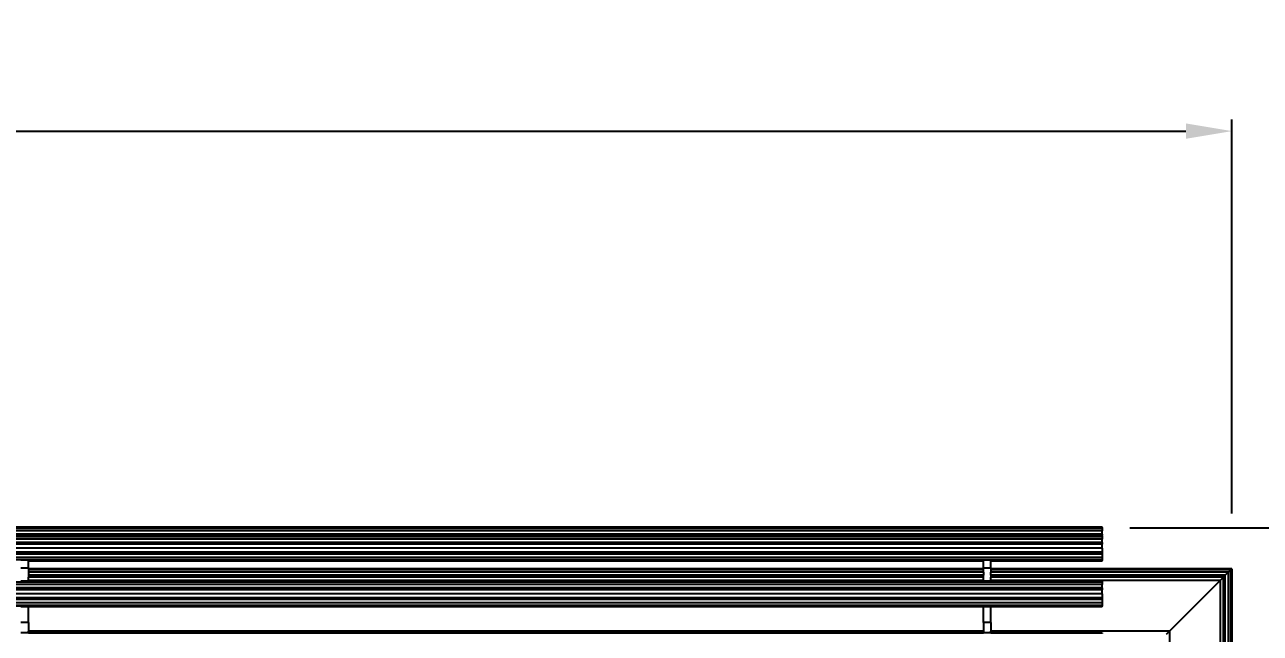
# Model space of a CAD drawing. Header units: millimetres. Extents: x 3440 to 9380, y -3644 to 556.
# Drawn here: x 5215 to 5887, y -1228 to -897 of the extents above; entities that cross this region are included whole.
import ezdxf

# ---------------------------------------------------------------- set-up
doc = ezdxf.new("R2010")
doc.units = ezdxf.units.MM
doc.header["$PDSIZE"] = -1
doc.layers.add('WYMIAR', color=96, linetype='Continuous')
doc.dimstyles.new('1-1', dxfattribs={"dimtxt": 30, "dimasz": 25, "dimexe": 6.25, "dimexo": 30, "dimgap": 20.625, "dimtad": 1, "dimdec": 1, "dimtxsty": 'Standard', "dimcen": 0, "dimclrd": 2, "dimclre": 2, "dimclrt": 2, "dimadec": 0, "dimazin": 0, "dimtfac": 1, "dimtdec": 1, "dimtmove": 0, "dimatfit": 3, "dimfxl": 1, "dimarcsym": 0})

# ---------------------------------------------------------------- blocks, each defined once
blk = doc.blocks.new('*D9')
at = {"layer": 'Defpoints', "color": 0}
for p in [(5871.34, -955.06), (5871.34, -1192.89), (4035.78, -1214.92)]:
    blk.add_point(p, dxfattribs=at)
at = {"layer": 'WYMIAR', "color": 2, "lineweight": -2}
for p, q in [((4035.78, -1184.92), (4035.78, -948.81)), ((5871.34, -1162.89), (5871.34, -948.81)), ((4060.78, -955.06), (5846.34, -955.06))]:
    blk.add_line(p, q, dxfattribs=at)
at = {"layer": 'WYMIAR', "color": 2}
for points in [[(4060.78, -950.89), (4060.78, -959.22), (4035.78, -955.06)], [(5846.34, -959.22), (5846.34, -950.89), (5871.34, -955.06)]]:
    blk.add_solid(points, dxfattribs=at)
at = {"layer": 'WYMIAR', "color": 2, "insert": (4953.56, -916.93), "char_height": 30, "attachment_point": 5}
blk.add_mtext('1835,6', dxfattribs=at)
blk = doc.blocks.new('*D10')
at = {"layer": 'Defpoints', "color": 0}
for p in [(5785.78, -1170.67), (6227.64, -1170.67), (5785.78, -1876.32)]:
    blk.add_point(p, dxfattribs=at)
at = {"layer": 'WYMIAR', "color": 2, "lineweight": -2}
for p, q in [((5815.78, -1170.67), (6233.89, -1170.67)), ((6227.64, -1851.32), (6227.64, -1195.67)), ((5815.78, -1876.32), (6233.89, -1876.32))]:
    blk.add_line(p, q, dxfattribs=at)
at = {"layer": 'WYMIAR', "color": 2}
for points in [[(6223.48, -1195.67), (6231.81, -1195.67), (6227.64, -1170.67)], [(6223.48, -1851.32), (6231.81, -1851.32), (6227.64, -1876.32)]]:
    blk.add_solid(points, dxfattribs=at)
at = {"layer": 'WYMIAR', "color": 2, "insert": (6192.02, -1523.49), "char_height": 30, "attachment_point": 5, "rotation": 90}
blk.add_mtext('705', dxfattribs=at)

msp = doc.modelspace()

# ---------------------------------------------------------------- linework, layer by layer
for p, q in [((4106.38, -1170.2), (5800.74, -1170.2)), ((5800.74, -1170.55), (4106.38, -1170.55)), ((5800.74, -1170.97), (4106.38, -1170.97)), ((5800.74, -1172.27), (4106.38, -1172.27)), ((5800.74, -1174.05), (4106.38, -1174.05)), ((4106.38, -1174.76), (5800.74, -1174.76)), ((5800.74, -1175.08), (4106.38, -1175.08)), ((5800.74, -1175.11), (4106.38, -1175.11)), ((5800.74, -1175.53), (4106.38, -1175.53)), ((5800.74, -1170.55), (5800.74, -1170.2)), ((5800.74, -1170.55), (5800.74, -1170.97)), ((5800.74, -1170.97), (5800.74, -1172.27)), ((5800.74, -1174.05), (5800.74, -1172.27)), ((5800.74, -1174.05), (5800.74, -1174.76)), ((5800.74, -1175.08), (5800.74, -1174.76)), ((5800.74, -1175.08), (5800.74, -1175.11)), ((5800.74, -1175.11), (5800.74, -1175.53)), ((5800.74, -1175.53), (5800.74, -1176.83)), ((5800.74, -1176.83), (4106.38, -1176.83)), ((5800.74, -1178.61), (4106.38, -1178.61)), ((5800.74, -1179.64), (4106.38, -1179.64)), ((5800.74, -1181.82), (4106.38, -1181.82)), ((5800.74, -1178.61), (5800.74, -1176.83)), ((5800.74, -1178.61), (5800.74, -1179.64)), ((5800.74, -1181.82), (5800.74, -1179.64)), ((5800.74, -1181.82), (5800.74, -1184)), ((5800.74, -1184), (4106.38, -1184)), ((5800.74, -1185.02), (4106.38, -1185.02)), ((5800.74, -1186.81), (4106.38, -1186.81)), ((5800.74, -1188.11), (4106.38, -1188.11)), ((5216.79, -1188.26), (5212.75, -1188.26)), ((5216.79, -1188.26), (5216.79, -1188.53)), ((5736.19, -1188.53), (5216.79, -1188.53)), ((5216.79, -1188.88), (5216.79, -1188.53)), ((5736.19, -1188.88), (5216.79, -1188.88)), ((5216.79, -1192.69), (5216.79, -1188.88)), ((5740.22, -1188.26), (5736.19, -1188.26)), ((5736.19, -1188.53), (5736.19, -1188.26)), ((5736.19, -1188.88), (5736.19, -1188.53)), ((5736.19, -1192.69), (5736.19, -1188.88)), ((5740.22, -1188.26), (5740.22, -1188.53)), ((5800.74, -1188.53), (5740.22, -1188.53)), ((5740.22, -1188.88), (5740.22, -1188.53)), ((5800.74, -1188.88), (5740.22, -1188.88)), ((5740.22, -1192.69), (5740.22, -1188.88)), ((5800.74, -1184), (5800.74, -1185.02)), ((5800.74, -1185.02), (5800.74, -1186.81)), ((5800.74, -1186.81), (5800.74, -1188.11)), ((5800.74, -1188.11), (5800.74, -1188.53)), ((5800.74, -1188.88), (5800.74, -1188.53)), ((5216.79, -1192.69), (5212.75, -1192.69)), ((5216.79, -1192.69), (5216.79, -1192.89)), ((5736.19, -1192.89), (5216.79, -1192.89)), ((5216.79, -1192.89), (5216.79, -1193.18)), ((5736.19, -1193.18), (5216.79, -1193.18)), ((5216.79, -1193.18), (5216.79, -1193.55)), ((5736.19, -1193.55), (5216.79, -1193.55)), ((5216.79, -1193.55), (5216.79, -1194.78)), ((5736.19, -1194.78), (5216.79, -1194.78)), ((5216.79, -1194.78), (5216.79, -1196.5)), ((5740.22, -1192.69), (5736.19, -1192.69)), ((5736.19, -1192.89), (5736.19, -1192.69)), ((5736.19, -1193.18), (5736.19, -1192.89)), ((5736.19, -1193.55), (5736.19, -1193.18)), ((5736.19, -1194.78), (5736.19, -1193.55)), ((5736.19, -1194.78), (5736.19, -1196.5)), ((5740.22, -1192.69), (5740.22, -1192.89)), ((5871.34, -1192.89), (5740.22, -1192.89)), ((5740.22, -1192.89), (5740.22, -1193.18)), ((5871.05, -1193.18), (5740.22, -1193.18)), ((5740.22, -1193.18), (5740.22, -1193.55)), ((5870.67, -1193.55), (5740.22, -1193.55)), ((5740.22, -1193.55), (5740.22, -1194.78)), ((5869.44, -1194.78), (5740.22, -1194.78)), ((5740.22, -1196.5), (5740.22, -1194.78)), ((5869.44, -1194.78), (5867.73, -1196.5)), ((5870.67, -1193.55), (5869.44, -1194.78)), ((5869.44, -1234.63), (5869.44, -1194.78)), ((5871.05, -1193.18), (5870.67, -1193.55)), ((5870.67, -1235.91), (5870.67, -1193.55)), ((5871.05, -1193.18), (5871.34, -1192.89)), ((5871.05, -1236.2), (5871.05, -1193.18)), ((5871.34, -1192.89), (5871.34, -1236.77)), ((5800.74, -1200.24), (4106.38, -1200.24)), ((5800.74, -1201.53), (4106.38, -1201.53)), ((5212.75, -1199.47), (5216.79, -1199.47)), ((5216.79, -1199.81), (5212.75, -1199.81)), ((5736.19, -1196.5), (5216.79, -1196.5)), ((5216.79, -1196.5), (5216.79, -1197.45)), ((5736.19, -1197.45), (5216.79, -1197.45)), ((5216.79, -1199.35), (5216.79, -1197.45)), ((5736.19, -1199.35), (5216.79, -1199.35)), ((5216.79, -1199.35), (5216.79, -1199.47)), ((5216.79, -1199.47), (5216.79, -1199.81)), ((5216.79, -1199.47), (5736.19, -1199.47)), ((5736.19, -1199.81), (5216.79, -1199.81)), ((5736.19, -1197.45), (5736.19, -1196.5)), ((5736.19, -1199.35), (5736.19, -1197.45)), ((5736.19, -1199.47), (5736.19, -1199.35)), ((5736.19, -1199.81), (5736.19, -1199.47)), ((5736.19, -1199.47), (5740.22, -1199.47)), ((5740.22, -1199.81), (5736.19, -1199.81)), ((5867.73, -1196.5), (5740.22, -1196.5)), ((5740.22, -1196.5), (5740.22, -1197.45)), ((5866.78, -1197.45), (5740.22, -1197.45)), ((5740.22, -1199.35), (5740.22, -1197.45)), ((5864.88, -1199.35), (5740.22, -1199.35)), ((5740.22, -1199.35), (5740.22, -1199.47)), ((5740.22, -1199.47), (5740.22, -1199.81)), ((5740.22, -1199.47), (5800.74, -1199.47)), ((5800.74, -1199.81), (5740.22, -1199.81)), ((5800.74, -1199.81), (5800.74, -1199.47)), ((5800.74, -1199.81), (5800.74, -1200.24)), ((5800.74, -1200.24), (5800.74, -1201.53)), ((5800.74, -1203.32), (5800.74, -1201.53)), ((5837.45, -1226.78), (5864.88, -1199.35)), ((5866.78, -1197.45), (5864.88, -1199.35)), ((5864.88, -1199.35), (5864.88, -1233.83)), ((5866.78, -1197.45), (5867.73, -1196.5)), ((5866.78, -1233.86), (5866.78, -1197.45)), ((5867.73, -1234.13), (5867.73, -1196.5)), ((5800.74, -1203.32), (4106.38, -1203.32)), ((5800.74, -1204.34), (4106.38, -1204.34)), ((5800.74, -1206.53), (4106.38, -1206.53)), ((5800.74, -1208.71), (4106.38, -1208.71)), ((5800.74, -1203.32), (5800.74, -1204.34)), ((5800.74, -1206.53), (5800.74, -1204.34)), ((5800.74, -1206.53), (5800.74, -1208.71)), ((5800.74, -1208.71), (5800.74, -1209.73)), ((5800.74, -1209.73), (4106.38, -1209.73)), ((5800.74, -1211.52), (4106.38, -1211.52)), ((5800.74, -1212.82), (4106.38, -1212.82)), ((5800.74, -1213.24), (4106.38, -1213.24)), ((5216.79, -1213.59), (5212.75, -1213.59)), ((5736.19, -1213.59), (5216.79, -1213.59)), ((5216.79, -1222.22), (5216.79, -1213.59)), ((5740.22, -1213.59), (5736.19, -1213.59)), ((5736.19, -1222.22), (5736.19, -1213.59)), ((5800.74, -1213.59), (5740.22, -1213.59)), ((5740.22, -1222.22), (5740.22, -1213.59)), ((5800.74, -1209.73), (5800.74, -1211.52)), ((5800.74, -1211.52), (5800.74, -1212.82)), ((5800.74, -1212.82), (5800.74, -1213.24)), ((5800.74, -1213.59), (5800.74, -1213.24)), ((5216.79, -1222.22), (5212.75, -1222.22)), ((5216.79, -1222.22), (5216.79, -1226.78)), ((5740.22, -1222.22), (5736.19, -1222.22)), ((5736.19, -1222.22), (5736.19, -1226.78)), ((5740.22, -1222.22), (5740.22, -1226.78)), ((5216.79, -1227.83), (5212.75, -1227.83)), ((5736.19, -1226.78), (5216.79, -1226.78)), ((5216.79, -1227.8), (5216.79, -1226.78)), ((5216.79, -1227.83), (5216.79, -1227.8)), ((5216.79, -1227.8), (5736.19, -1227.8)), ((5216.79, -1227.87), (5216.79, -1227.83)), ((5736.19, -1226.78), (5736.19, -1227.8)), ((5736.19, -1227.8), (5736.19, -1227.83)), ((5736.19, -1227.8), (5736.19, -1227.87)), ((5740.22, -1227.83), (5736.19, -1227.83)), ((5837.45, -1226.78), (5740.22, -1226.78)), ((5740.22, -1227.8), (5740.22, -1226.78)), ((5740.22, -1227.8), (5800.74, -1227.78)), ((5740.22, -1227.83), (5740.22, -1227.8)), ((5740.22, -1227.87), (5740.22, -1227.83)), ((5800.74, -1227.78), (5800.74, -1228.12)), ((5837.45, -1226.78), (5835.55, -1228.68)), ((5837.45, -1226.78), (5837.45, -1233.83))]:
    msp.add_line(p, q)

# ---------------------------------------------------------------- dimensions: what is measured, and where the dimension line sits
at = {"layer": 'WYMIAR'}
dim = msp.add_linear_dim(base=(5871.34, -955.06), p1=(4035.78, -1214.92), p2=(5871.34, -1192.89), dimstyle='1-1', dxfattribs=at)
dim.commit()
dim.dimension.update_dxf_attribs({"geometry": '*D9', "text_midpoint": (4953.56, -916.93)})
dim = msp.add_linear_dim(base=(6227.64, -1170.67), p1=(5785.78, -1876.32), p2=(5785.78, -1170.67), angle=90, text='705', dimstyle='1-1', dxfattribs=at)
dim.commit()
dim.dimension.update_dxf_attribs({"geometry": '*D10', "text_midpoint": (6192.02, -1523.49)})

doc.saveas('drawing.dxf')
